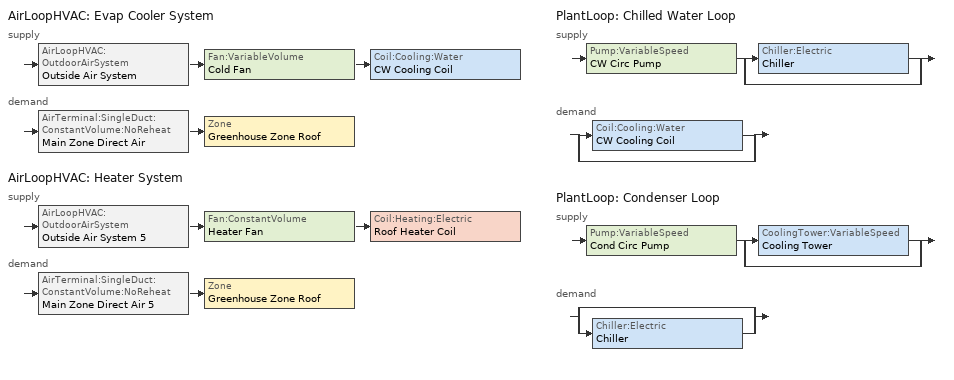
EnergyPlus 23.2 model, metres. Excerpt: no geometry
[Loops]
AirLoopHVAC 'Evap Cooler System'
 supply: AirLoopHVAC:OutdoorAirSystem 'Outside Air System' > Fan:VariableVolume 'Cold Fan' > Coil:Cooling:Water 'CW Cooling Coil'
 demand: AirTerminal:SingleDuct:ConstantVolume:NoReheat 'Main Zone Direct Air' > Zone 'Greenhouse Zone Roof'
AirLoopHVAC 'Heater System'
 supply: AirLoopHVAC:OutdoorAirSystem 'Outside Air System 5' > Fan:ConstantVolume 'Heater Fan' > Coil:Heating:Electric 'Roof Heater Coil'
 demand: AirTerminal:SingleDuct:ConstantVolume:NoReheat 'Main Zone Direct Air 5' > Zone 'Greenhouse Zone Roof'
PlantLoop 'Chilled Water Loop'
 supply: Pump:VariableSpeed 'CW Circ Pump' > split
  | Chiller:Electric 'Chiller'
  | bypass
 demand: split
  | Coil:Cooling:Water 'CW Cooling Coil'
  | bypass
PlantLoop 'Condenser Loop'
 supply: Pump:VariableSpeed 'Cond Circ Pump' > split
  | CoolingTower:VariableSpeed 'Cooling Tower'
  | bypass
 demand: split
  | bypass
  | Chiller:Electric 'Chiller'
[AirLoopHVAC]
Name | Design supply air flow rate
Evap Cooler System | 90
Heater System | 12
[AirTerminal:SingleDuct:ConstantVolume:NoReheat] Availability schedule=AlwaysOn
Name | Maximum air flow rate
Main Zone Direct Air | 90
Main Zone Direct Air 5 | 2
[Chiller:Electric]
Chiller: Chilled water outlet temperature lower limit=5; Chiller flow mode=NotModulated; Condenser type=WaterCooled; Design chilled water flow rate=0.02; Design chilled water outlet temperature=6.667; Design condenser fluid flow rate=0.025; Design condenser inlet temperature=29.44; Maximum part load ratio=1; Minimum part load ratio=0.15; Nominal capacity=500000; Nominal cop=5; Optimum part load ratio=0.65; Temperature rise coefficient=2.682759; Coefficient 1 of capacity ratio curve=0.944836; Coefficient 1 of full load ratio curve=0.03303; Coefficient 1 of power ratio curve=1.907846; Coefficient 2 of capacity ratio curve=-0.0570088; Coefficient 2 of full load ratio curve=0.6852; Coefficient 2 of power ratio curve=-1.20499; Coefficient 3 of capacity ratio curve=-0.00185486; Coefficient 3 of full load ratio curve=0.2818; Coefficient 3 of power ratio curve=0.263462
[Coil:Cooling:Water]
CW Cooling Coil: Availability schedule=EastChWaterCoilAvailSched; Design air flow rate=90; Design inlet air humidity ratio=0.014; Design inlet air temperature=18; Design inlet water temperature=7; Design outlet air humidity ratio=0.009; Design outlet air temperature=14; Design water flow rate=0.02; Heat exchanger configuration=CrossFlow; Type of analysis=SimpleAnalysis
[Coil:Heating:Electric]
Roof Heater Coil: Availability schedule=HeatCoilAvail; Efficiency=1; Nominal capacity=100000
[Fan:ConstantVolume]
Heater Fan: Availability schedule=HeatFanAvail; Fan total efficiency=1; Maximum flow rate=12; Motor efficiency=1; Motor in airstream fraction=1; Pressure rise=600
[Fan:VariableVolume]
Cold Fan: Availability schedule=ColdFanAvail; Fan power coefficient 1=0.0013; Fan power coefficient 2=0.147; Fan power coefficient 3=0.9506; Fan power coefficient 4=-0.0998; Fan power coefficient 5=0; Fan power minimum flow fraction=0.1; Fan power minimum flow rate input method=Fraction; Fan total efficiency=0.8; Maximum flow rate=90; Motor efficiency=0.9; Motor in airstream fraction=0; Pressure rise=150
[Controller:OutdoorAir] Economizer control action type=ModulateFlow; Economizer control type=NoEconomizer; Lockout type=NoLockout; Minimum limit type=FixedMinimum; Minimum outdoor air flow rate=2
Name | Economizer maximum limit dry bulb temperature | Economizer minimum limit dry bulb temperature | Maximum outdoor air flow rate
Outside Cool Air Controller | 50 | -50 | 90
Outside Heat Air Controller | 19 | 4 | 12
[Controller:WaterCoil]
CW Coil Controller: Action=Reverse; Actuator variable=Flow; Control variable=Temperature; Controller convergence tolerance=0.0007; Maximum actuated flow=0.02; Minimum actuated flow=0
[CoolingTower:VariableSpeed]
Cooling Tower: Basin heater capacity=450; Basin heater setpoint temperature=4.5; Blowdown calculation mode=ConcentrationRatio; Blowdown concentration ratio=4; Design air flow rate=90; Design fan power=6500; Design water flow rate=0.025; Drift loss percent=0.05; Evaporation loss mode=SaturatedExit; Fan power ratio function of air flow rate ratio curve=CoolingTowerFanRatioCurve; Fraction of tower capacity in free convection regime=0.125; Minimum air flow rate ratio=0.2; Model coefficient=YorkCalc Default Tower Model; Model type=YorkCalcUserDefined
[CoolingTowerPerformance:YorkCalc]
YorkCalc Default Tower Model: Maximum approach temperature=40; Maximum inlet air wet bulb temperature=26.6667; Maximum liquid to gas ratio=8; Maximum range temperature=22.2222; Maximum water flow rate ratio=4; Minimum approach temperature=1.1111; Minimum inlet air wet bulb temperature=-34.4; Minimum range temperature=1.1111; Minimum water flow rate ratio=0.5; Coefficient 1=-0.359741; Coefficient 2=-0.0550536; Coefficient 3=0.00238504; Coefficient 4=0.173927; Coefficient 5=-0.0248474; Coefficient 6=0.000484302; Coefficient 7=-0.00558985; Coefficient 8=0.000577008; Coefficient 9=-1.34243e-05; Coefficient 10=2.84766; Coefficient 11=-0.121765; Coefficient 12=0.00145992; Coefficient 13=1.68043; Coefficient 14=-0.0166921; Coefficient 15=-0.000719053; Coefficient 16=-0.0254852; Coefficient 17=4.87492e-05; Coefficient 18=2.71923e-05; Coefficient 19=-0.0653766; Coefficient 20=-0.00227817; Coefficient 21=0.000250025; Coefficient 22=-0.0910565; Coefficient 23=0.00318176; Coefficient 24=3.86218e-05; Coefficient 25=-0.00342854; Coefficient 26=8.5659e-06; Coefficient 27=-1.51682e-06
[PlantEquipmentList]
Chiller Plant: Chiller, Chiller:Electric
Tower Plant: Cooling Tower, CoolingTower:VariableSpeed
[PlantEquipmentOperation:CoolingLoad] Load range 1 lower limit=0; Load range 1 upper limit=1000000000
Name | Range 1 equipment list
CW Loop Cooling Load | Chiller Plant
Tower Load | Tower Plant
[PlantEquipmentOperationSchemes]
Name | Control scheme 1 | Control scheme 1 schedule
CW Loop Operation | CW Loop Cooling Load | Chiller AlwaysOnSchedule
Tower Loop Operation | Tower Load | Tower AlwaysOnSchedule
[PlantLoop] Fluid type=Water; Load distribution scheme=Optimal; Maximum loop temperature=100; Minimum loop flow rate=0; Minimum loop temperature=3; Plant loop volume=12
Name | Maximum loop flow rate | Plant equipment operation scheme
Chilled Water Loop | 0.02 | CW Loop Operation
Condenser Loop | 0.025 | Tower Loop Operation
[Pump:VariableSpeed] Design minimum flow rate=0; Fraction of motor inefficiencies to fluid stream=0; Pump control type=Intermittent; Coefficient 1 of the part load performance curve=0; Coefficient 2 of the part load performance curve=1; Coefficient 3 of the part load performance curve=0; Coefficient 4 of the part load performance curve=0
Name | Design maximum flow rate | Design power consumption | Design pump head | Motor efficiency
CW Circ Pump | 0.02 | 5000 | 160000 | 0.87
Cond Circ Pump | 0.025 | 5400 | 140000 | 0.9
[Zone equipment]
Greenhouse Zone Roof: Main Zone Direct Air, Main Zone Direct Air 5
[SetpointManager:Scheduled] Control variable=Temperature
Name | Schedule | Setpoint node or nodelist
Heat Loop SPM | Heat Loop SP | Supply Outlet Node 5
Cool Loop SPM | Cool Loop SP | Supply Outlet Node
CW Loop SPM | CW Loop SP | CW Supply Outlet Node
Condenser Loop SPM | Condenser Loop SP | Condenser Supply Outlet Node
[Sizing:Zone]
GREENHOUSE ZONE ROOF: Account for dedicated outdoor air system=No; Cooling design air flow method=DesignDayWithLimit; Cooling design air flow rate=90; Heating design air flow method=DesignDay; Heating design air flow rate=12; Zone cooling design supply air humidity ratio=0.009; Zone cooling design supply air temperature=14; Zone cooling design supply air temperature input method=SupplyAirTemperature; Zone cooling sizing factor=1; Zone heating design supply air humidity ratio=0.004; Zone heating design supply air temperature=50; Zone heating design supply air temperature input method=SupplyAirTemperature; Zone heating sizing factor=1
[Schedule:Constant]
Name | Hourly value
AlwaysOn; HeatCoilAvail; HeatFanAvail; ColdFanAvail | 1
Heat Loop SP | 28
Cool Loop SP | 18
CW Loop SP | 6.667
Condenser Loop SP | 30
[Schedule:Compact]
EastChWaterCoilAvailSched: Through: 12/31, For: AllDays, Until:  7:00, 1, Until: 17:00, 1, Until: 24:00, 1
Tower AlwaysOnSchedule; Chiller AlwaysOnSchedule: THROUGH: 12/31, FOR: AllDays, UNTIL: 24:00, 1
[Curve:Cubic]
CoolingTowerFanRatioCurve: Maximum value of x=1; Minimum value of x=0.15; Coefficient1 constant=-0.00931516; Coefficient2 x=0.0512334; Coefficient3 x 2=-0.0838365; Coefficient4 x 3=1.04192
